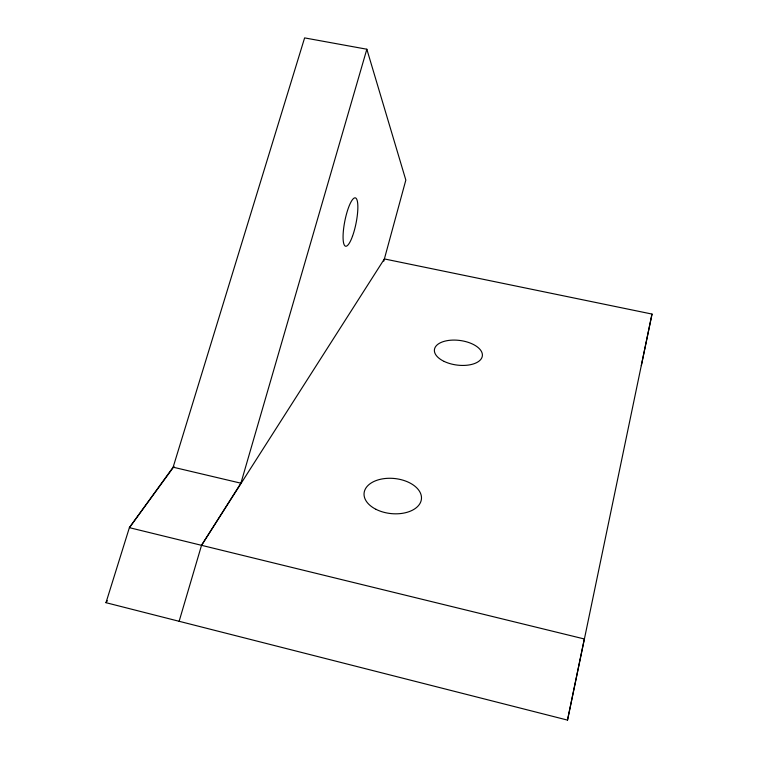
<?xml version="1.0" encoding="UTF-8"?>
<svg xmlns="http://www.w3.org/2000/svg" width="758" height="758" viewBox="0 0 758 758"><rect width="100%" height="100%" fill="white"/><g stroke="black" fill="none" stroke-linecap="round" stroke-linejoin="round"><path stroke-width="1.14" d="M567.515 720.1L584.323 638.975L129.381 527.663L105.987 602.686L567.515 720.1L652.013 314.068L384.382 258.933L201.533 545.315L179.134 621.295M641.325 365.631L652.013 314.068M383.775 261.178L405.833 180.082L366.844 49.223L304.612 37.9L173.137 467.193L129.381 527.663L174.027 466.445M201.533 545.315L240.902 483.197L366.844 49.223M105.987 602.686L107.342 600.743M173.137 467.193L240.902 483.197M352.442 236.392A24.673 5.713 -78.7 0 0 355.654 197.98A24.673 5.713 -78.7 0 0 343.298 231.787A24.673 5.713 -78.7 0 0 352.442 236.392M444.197 361.443A24.161 12.384 7.5 0 0 482.259 356.431A24.161 12.384 7.5 0 0 448.727 340.418A24.161 12.384 7.5 0 0 444.197 361.443M375.977 509.319A28.823 17.623 5.9 0 0 421.344 499.674A28.823 17.623 5.9 0 0 380.952 479.17A28.823 17.623 5.9 0 0 375.977 509.319"/></g></svg>
